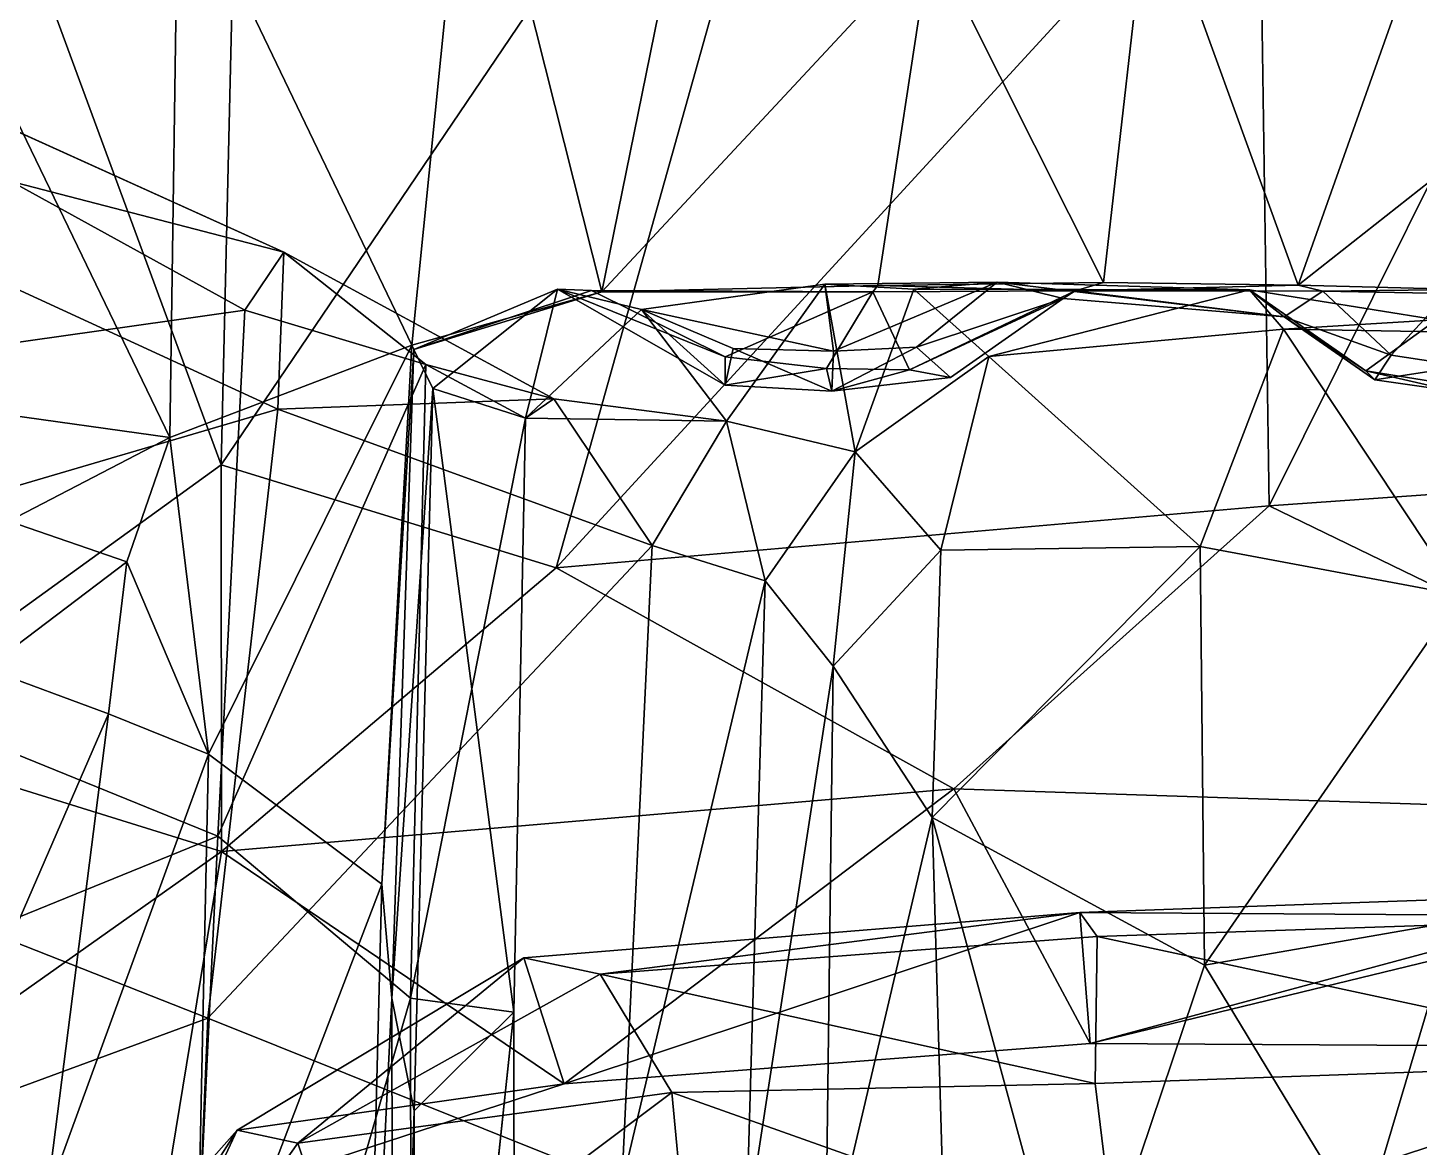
# Model space of a CAD drawing. Extents: x -4.77 to 4.77, y -2.48 to 3.3.
# Drawn here: x -0.7776 to -0.4629, y 1.8706 to 2.1239 of the extents above; entities that cross this region are included whole.
import ezdxf

# ---------------------------------------------------------------- set-up
doc = ezdxf.new("R2010")
doc.units = 0

msp = doc.modelspace()

# ---------------------------------------------------------------- linework, layer by layer
for points in [[(-0.82489, 2.27183, -0.41273), (-0.72692, 2.32364, -0.31408), (-0.7339, 2.02502, -0.32559)], [(-0.82489, 2.27183, 0.41273), (-0.7339, 2.02502, 0.32559), (-0.72692, 2.32364, 0.31408)], [(-0.59332, 2.23267, -0.18068), (-0.7339, 2.02502, -0.32559), (-0.72692, 2.32364, -0.31408)], [(-0.59332, 2.23267, 0.18068), (-0.72692, 2.32364, 0.31408), (-0.7339, 2.02502, 0.32559)], [(-0.82489, 2.27183, -0.41273), (-0.7339, 2.02502, -0.32559), (-0.81849, 1.96385, -0.40764)], [(-0.82489, 2.27183, 0.41273), (-0.81849, 1.96385, 0.40764), (-0.7339, 2.02502, 0.32559)], [(-0.65813, 2.00167, -0.34008), (-0.7339, 2.02502, -0.32559), (-0.59332, 2.23267, -0.18068)], [(-0.65813, 2.00167, 0.34008), (-0.59332, 2.23267, 0.18068), (-0.7339, 2.02502, 0.32559)], [(-0.65813, 2.00167, -0.34008), (-0.59332, 2.23267, -0.18068), (-0.49915, 2.17476, -0.21238)], [(-0.65813, 2.00167, 0.34008), (-0.49915, 2.17476, 0.21238), (-0.59332, 2.23267, 0.18068)], [(-0.64777, 2.06412, 0.80965), (-0.61759, 2.21254, 0.7393), (-0.67766, 2.18259, 0.74225)], [(-0.64777, 2.06412, -0.80965), (-0.67766, 2.18259, -0.74225), (-0.61759, 2.21254, -0.7393)], [(-0.57335, 2.1441, 0.76657), (-0.61759, 2.21254, 0.7393), (-0.64777, 2.06412, 0.80965)], [(-0.57335, 2.1441, -0.76657), (-0.64777, 2.06412, -0.80965), (-0.61759, 2.21254, -0.7393)], [(-0.69077, 2.05203, 0.80404), (-0.67766, 2.18259, 0.74225), (-0.74361, 2.16214, 0.73734)], [(-0.69077, 2.05203, -0.80404), (-0.74361, 2.16214, -0.73734), (-0.67766, 2.18259, -0.74225)], [(-0.64777, 2.06412, 0.80965), (-0.67766, 2.18259, 0.74225), (-0.69077, 2.05203, 0.80404)], [(-0.64777, 2.06412, -0.80965), (-0.69077, 2.05203, -0.80404), (-0.67766, 2.18259, -0.74225)], [(-0.49023, 2.06565, 0.81018), (-0.45116, 2.17584, 0.76727), (-0.52384, 2.15817, 0.7669)], [(-0.49023, 2.06565, -0.81018), (-0.52384, 2.15817, -0.7669), (-0.45116, 2.17584, -0.76727)], [(-0.49023, 2.06565, 0.81018), (-0.42309, 2.11859, 0.77744), (-0.45116, 2.17584, 0.76727)], [(-0.49023, 2.06565, -0.81018), (-0.45116, 2.17584, -0.76727), (-0.42309, 2.11859, -0.77744)], [(-0.49684, 2.01571, -0.32464), (-0.65813, 2.00167, -0.34008), (-0.49915, 2.17476, -0.21238)], [(-0.49684, 2.01571, 0.32464), (-0.49915, 2.17476, 0.21238), (-0.65813, 2.00167, 0.34008)], [(-0.49684, 2.01571, -0.32464), (-0.49915, 2.17476, -0.21238), (-0.43426, 2.14143, -0.23262)], [(-0.49684, 2.01571, 0.32464), (-0.43426, 2.14143, 0.23262), (-0.49915, 2.17476, 0.21238)], [(-0.79891, 2.14171, 0.75713), (-0.74555, 2.03115, 0.77457), (-0.74361, 2.16214, 0.73734)], [(-0.79891, 2.14171, -0.75713), (-0.74361, 2.16214, -0.73734), (-0.74555, 2.03115, -0.77457)], [(-0.69077, 2.05203, 0.80404), (-0.74361, 2.16214, 0.73734), (-0.74555, 2.03115, 0.77457)], [(-0.69077, 2.05203, -0.80404), (-0.74555, 2.03115, -0.77457), (-0.74361, 2.16214, -0.73734)], [(-0.57335, 2.1441, 0.76657), (-0.53428, 2.0662, 0.80483), (-0.52384, 2.15817, 0.7669)], [(-0.57335, 2.1441, -0.76657), (-0.52384, 2.15817, -0.7669), (-0.53428, 2.0662, -0.80483)], [(-0.49023, 2.06565, 0.81018), (-0.52384, 2.15817, 0.7669), (-0.53428, 2.0662, 0.80483)], [(-0.49023, 2.06565, -0.81018), (-0.53428, 2.0662, -0.80483), (-0.52384, 2.15817, -0.7669)], [(-0.95027, 2.02858, 1.09838), (-0.90232, 2.15576, 1.0878), (-0.72853, 2.05995, 1.03758)], [(-0.95027, 2.02858, -1.09838), (-0.72853, 2.05995, -1.03758), (-0.90232, 2.15576, -1.0878)], [(-0.71973, 2.07312, 1.08153), (-0.90232, 2.15576, 1.0878), (-0.89709, 2.15347, 1.1333)], [(-0.71973, 2.07312, 1.08153), (-0.72853, 2.05995, 1.03758), (-0.90232, 2.15576, 1.0878)], [(-0.71973, 2.07312, -1.08153), (-0.89709, 2.15347, -1.1333), (-0.90232, 2.15576, -1.0878)], [(-0.71973, 2.07312, -1.08153), (-0.90232, 2.15576, -1.0878), (-0.72853, 2.05995, -1.03758)], [(-0.71973, 2.07312, 1.08153), (-0.89709, 2.15347, 1.1333), (-0.89951, 2.11974, 1.15051)], [(-0.71973, 2.07312, -1.08153), (-0.89951, 2.11974, -1.15051), (-0.89709, 2.15347, -1.1333)], [(-0.57335, 2.1441, 0.76657), (-0.64777, 2.06412, 0.80965), (-0.58538, 2.06557, 0.80443)], [(-0.57335, 2.1441, -0.76657), (-0.58538, 2.06557, -0.80443), (-0.64777, 2.06412, -0.80965)], [(-0.57335, 2.1441, 0.76657), (-0.58538, 2.06557, 0.80443), (-0.53428, 2.0662, 0.80483)], [(-0.57335, 2.1441, -0.76657), (-0.53428, 2.0662, -0.80483), (-0.58538, 2.06557, -0.80443)], [(-0.79891, 2.14171, 0.75713), (-0.7855, 2.03678, 0.77318), (-0.74555, 2.03115, 0.77457)], [(-0.79891, 2.14171, -0.75713), (-0.74555, 2.03115, -0.77457), (-0.7855, 2.03678, -0.77318)], [(-0.33384, 2.02718, -0.31312), (-0.49684, 2.01571, -0.32464), (-0.43426, 2.14143, -0.23262)], [(-0.33384, 2.02718, 0.31312), (-0.43426, 2.14143, 0.23262), (-0.49684, 2.01571, 0.32464)], [(-0.72106, 2.03757, 1.10002), (-0.89951, 2.11974, 1.15051), (-0.93041, 1.97604, 1.16105)], [(-0.72106, 2.03757, -1.10002), (-0.93041, 1.97604, -1.16105), (-0.89951, 2.11974, -1.15051)], [(-0.71973, 2.07312, 1.08153), (-0.89951, 2.11974, 1.15051), (-0.72106, 2.03757, 1.10002)], [(-0.71973, 2.07312, -1.08153), (-0.72106, 2.03757, -1.10002), (-0.89951, 2.11974, -1.15051)], [(-0.49023, 2.06565, 0.81018), (-0.45252, 2.06466, 0.81636), (-0.42309, 2.11859, 0.77744)], [(-0.49023, 2.06565, -0.81018), (-0.42309, 2.11859, -0.77744), (-0.45252, 2.06466, -0.81636)], [(-0.68758, 2.04765, 1.02902), (-0.72853, 2.05995, 1.03758), (-0.71973, 2.07312, 1.08153)], [(-0.68758, 2.04765, -1.02902), (-0.71973, 2.07312, -1.08153), (-0.72853, 2.05995, -1.03758)], [(-0.65863, 2.03993, 1.07225), (-0.71973, 2.07312, 1.08153), (-0.72106, 2.03757, 1.10002)], [(-0.65863, 2.03993, -1.07225), (-0.72106, 2.03757, -1.10002), (-0.71973, 2.07312, -1.08153)], [(-0.68758, 2.04765, 1.02902), (-0.71973, 2.07312, 1.08153), (-0.65863, 2.03993, 1.07225)], [(-0.68758, 2.04765, -1.02902), (-0.65863, 2.03993, -1.07225), (-0.71973, 2.07312, -1.08153)], [(-0.58651, 2.06411, 0.85955), (-0.58538, 2.06557, 0.80443), (-0.64777, 2.06412, 0.80965)], [(-0.58651, 2.06411, -0.85955), (-0.64777, 2.06412, -0.80965), (-0.58538, 2.06557, -0.80443)], [(-0.59535, 2.05073, 1.00784), (-0.63883, 2.06014, 1.01868), (-0.5973, 2.06584, 1.0561)], [(-0.63883, 2.06014, 1.01868), (-0.61955, 2.03489, 1.05969), (-0.5973, 2.06584, 1.0561)], [(-0.59535, 2.05073, -1.00784), (-0.5973, 2.06584, -1.0561), (-0.63883, 2.06014, -1.01868)], [(-0.63883, 2.06014, -1.01868), (-0.5973, 2.06584, -1.0561), (-0.61955, 2.03489, -1.05969)], [(-0.59044, 2.02796, 1.09143), (-0.5973, 2.06584, 1.0561), (-0.61955, 2.03489, 1.05969)], [(-0.59044, 2.02796, -1.09143), (-0.61955, 2.03489, -1.05969), (-0.5973, 2.06584, -1.0561)], [(-0.59535, 2.05073, 1.00784), (-0.5973, 2.06584, 1.0561), (-0.55834, 2.0663, 1.03843)], [(-0.55834, 2.0663, 1.03843), (-0.5973, 2.06584, 1.0561), (-0.57722, 2.0647, 1.08832)], [(-0.59535, 2.05073, -1.00784), (-0.55834, 2.0663, -1.03843), (-0.5973, 2.06584, -1.0561)], [(-0.55834, 2.0663, -1.03843), (-0.57722, 2.0647, -1.08832), (-0.5973, 2.06584, -1.0561)], [(-0.59044, 2.02796, 1.09143), (-0.57722, 2.0647, 1.08832), (-0.5973, 2.06584, 1.0561)], [(-0.59044, 2.02796, -1.09143), (-0.5973, 2.06584, -1.0561), (-0.57722, 2.0647, -1.08832)], [(-0.59535, 2.05073, 1.00784), (-0.55834, 2.0663, 1.03843), (-0.57663, 2.05157, 1.00779)], [(-0.59535, 2.05073, -1.00784), (-0.57663, 2.05157, -1.00779), (-0.55834, 2.0663, -1.03843)], [(-0.58538, 2.06557, 0.80443), (-0.58651, 2.06411, 0.85955), (-0.54073, 2.06434, 0.8624)], [(-0.58538, 2.06557, -0.80443), (-0.54073, 2.06434, -0.8624), (-0.58651, 2.06411, -0.85955)], [(-0.58538, 2.06557, 0.80443), (-0.54073, 2.06434, 0.8624), (-0.53428, 2.0662, 0.80483)], [(-0.58538, 2.06557, -0.80443), (-0.53428, 2.0662, -0.80483), (-0.54073, 2.06434, -0.8624)], [(-0.55834, 2.0663, 1.03843), (-0.57722, 2.0647, 1.08832), (-0.50128, 2.0646, 1.09513)], [(-0.55834, 2.0663, -1.03843), (-0.50128, 2.0646, -1.09513), (-0.57722, 2.0647, -1.08832)], [(-0.54338, 2.06259, 0.97608), (-0.57663, 2.05157, 1.00779), (-0.55834, 2.0663, 1.03843)], [(-0.54338, 2.06259, -0.97608), (-0.55834, 2.0663, -1.03843), (-0.57663, 2.05157, -1.00779)], [(-0.55834, 2.0663, 1.03843), (-0.49344, 2.05849, 0.97217), (-0.54338, 2.06259, 0.97608)], [(-0.55834, 2.0663, 1.03843), (-0.50128, 2.0646, 1.09513), (-0.49344, 2.05849, 0.97217)], [(-0.55834, 2.0663, -1.03843), (-0.54338, 2.06259, -0.97608), (-0.49344, 2.05849, -0.97217)], [(-0.55834, 2.0663, -1.03843), (-0.49344, 2.05849, -0.97217), (-0.50128, 2.0646, -1.09513)], [(-0.54073, 2.06434, 0.8624), (-0.49023, 2.06565, 0.81018), (-0.53428, 2.0662, 0.80483)], [(-0.54073, 2.06434, -0.8624), (-0.53428, 2.0662, -0.80483), (-0.49023, 2.06565, -0.81018)], [(-0.54073, 2.06434, 0.8624), (-0.4847, 2.06429, 0.86714), (-0.49023, 2.06565, 0.81018)], [(-0.54073, 2.06434, -0.8624), (-0.49023, 2.06565, -0.81018), (-0.4847, 2.06429, -0.86714)], [(-0.45252, 2.06466, 0.81636), (-0.49023, 2.06565, 0.81018), (-0.4847, 2.06429, 0.86714)], [(-0.45252, 2.06466, -0.81636), (-0.4847, 2.06429, -0.86714), (-0.49023, 2.06565, -0.81018)], [(-0.69033, 2.05109, 0.86028), (-0.64777, 2.06412, 0.80965), (-0.69077, 2.05203, 0.80404)], [(-0.69033, 2.05109, -0.86028), (-0.69077, 2.05203, -0.80404), (-0.64777, 2.06412, -0.80965)], [(-0.65785, 2.06472, 0.9544), (-0.69033, 2.05109, 0.86028), (-0.68601, 2.04228, 0.9684)], [(-0.65785, 2.06472, 0.9544), (-0.65014, 2.06443, 0.8584), (-0.69033, 2.05109, 0.86028)], [(-0.65785, 2.06472, -0.9544), (-0.68601, 2.04228, -0.9684), (-0.69033, 2.05109, -0.86028)], [(-0.65785, 2.06472, -0.9544), (-0.69033, 2.05109, -0.86028), (-0.65014, 2.06443, -0.8584)], [(-0.69033, 2.05109, 0.86028), (-0.65014, 2.06443, 0.8584), (-0.64777, 2.06412, 0.80965)], [(-0.69033, 2.05109, -0.86028), (-0.64777, 2.06412, -0.80965), (-0.65014, 2.06443, -0.8584)], [(-0.66505, 2.03552, 1.01064), (-0.65785, 2.06472, 0.9544), (-0.68601, 2.04228, 0.9684)], [(-0.66505, 2.03552, -1.01064), (-0.68601, 2.04228, -0.9684), (-0.65785, 2.06472, -0.9544)], [(-0.66505, 2.03552, 1.01064), (-0.63883, 2.06014, 1.01868), (-0.65785, 2.06472, 0.9544)], [(-0.66505, 2.03552, -1.01064), (-0.65785, 2.06472, -0.9544), (-0.63883, 2.06014, -1.01868)], [(-0.65785, 2.06472, 0.9544), (-0.61987, 2.04939, 0.90731), (-0.65014, 2.06443, 0.8584)], [(-0.6199, 2.04298, 0.96163), (-0.65785, 2.06472, 0.9544), (-0.63883, 2.06014, 1.01868)], [(-0.65785, 2.06472, 0.9544), (-0.6199, 2.04298, 0.96163), (-0.61987, 2.04939, 0.90731)], [(-0.65785, 2.06472, -0.9544), (-0.65014, 2.06443, -0.8584), (-0.61987, 2.04939, -0.90731)], [(-0.6199, 2.04298, -0.96163), (-0.63883, 2.06014, -1.01868), (-0.65785, 2.06472, -0.9544)], [(-0.65785, 2.06472, -0.9544), (-0.61987, 2.04939, -0.90731), (-0.6199, 2.04298, -0.96163)], [(-0.58651, 2.06411, 0.85955), (-0.64777, 2.06412, 0.80965), (-0.65014, 2.06443, 0.8584)], [(-0.58651, 2.06411, 0.85955), (-0.65014, 2.06443, 0.8584), (-0.61987, 2.04939, 0.90731)], [(-0.58651, 2.06411, -0.85955), (-0.65014, 2.06443, -0.8584), (-0.64777, 2.06412, -0.80965)], [(-0.58651, 2.06411, -0.85955), (-0.61987, 2.04939, -0.90731), (-0.65014, 2.06443, -0.8584)], [(-0.58651, 2.06411, 0.85955), (-0.61987, 2.04939, 0.90731), (-0.59694, 2.0468, 0.91012)], [(-0.58651, 2.06411, -0.85955), (-0.59694, 2.0468, -0.91012), (-0.61987, 2.04939, -0.90731)], [(-0.58651, 2.06411, 0.85955), (-0.59694, 2.0468, 0.91012), (-0.5782, 2.0465, 0.91268)], [(-0.58651, 2.06411, -0.85955), (-0.5782, 2.0465, -0.91268), (-0.59694, 2.0468, -0.91012)], [(-0.59044, 2.02796, 1.09143), (-0.56024, 2.0495, 1.11705), (-0.57722, 2.0647, 1.08832)], [(-0.59044, 2.02796, -1.09143), (-0.57722, 2.0647, -1.08832), (-0.56024, 2.0495, -1.11705)], [(-0.58651, 2.06411, 0.85955), (-0.5782, 2.0465, 0.91268), (-0.54073, 2.06434, 0.8624)], [(-0.58651, 2.06411, -0.85955), (-0.54073, 2.06434, -0.8624), (-0.5782, 2.0465, -0.91268)], [(-0.54338, 2.06259, 0.97608), (-0.54073, 2.06434, 0.8624), (-0.5782, 2.0465, 0.91268)], [(-0.54338, 2.06259, -0.97608), (-0.5782, 2.0465, -0.91268), (-0.54073, 2.06434, -0.8624)], [(-0.54338, 2.06259, 0.97608), (-0.5782, 2.0465, 0.91268), (-0.56893, 2.04471, 0.96624)], [(-0.54338, 2.06259, -0.97608), (-0.56893, 2.04471, -0.96624), (-0.5782, 2.0465, -0.91268)], [(-0.56024, 2.0495, 1.11705), (-0.50128, 2.0646, 1.09513), (-0.57722, 2.0647, 1.08832)], [(-0.56024, 2.0495, -1.11705), (-0.57722, 2.0647, -1.08832), (-0.50128, 2.0646, -1.09513)], [(-0.54338, 2.06259, 0.97608), (-0.56893, 2.04471, 0.96624), (-0.57663, 2.05157, 1.00779)], [(-0.54338, 2.06259, -0.97608), (-0.57663, 2.05157, -1.00779), (-0.56893, 2.04471, -0.96624)], [(-0.56024, 2.0495, 1.11705), (-0.49355, 2.0557, 1.11705), (-0.50128, 2.0646, 1.09513)], [(-0.56024, 2.0495, -1.11705), (-0.50128, 2.0646, -1.09513), (-0.49355, 2.0557, -1.11705)], [(-0.54073, 2.06434, 0.8624), (-0.54338, 2.06259, 0.97608), (-0.49344, 2.05849, 0.97217)], [(-0.54073, 2.06434, -0.8624), (-0.49344, 2.05849, -0.97217), (-0.54338, 2.06259, -0.97608)], [(-0.54073, 2.06434, 0.8624), (-0.49344, 2.05849, 0.97217), (-0.4847, 2.06429, 0.86714)], [(-0.54073, 2.06434, -0.8624), (-0.4847, 2.06429, -0.86714), (-0.49344, 2.05849, -0.97217)], [(-0.45897, 2.05778, 1.09499), (-0.47498, 2.04622, 1.05955), (-0.50128, 2.0646, 1.09513)], [(-0.49344, 2.05849, 0.97217), (-0.50128, 2.0646, 1.09513), (-0.47498, 2.04622, 1.05955)], [(-0.45897, 2.05778, 1.09499), (-0.50128, 2.0646, 1.09513), (-0.49355, 2.0557, 1.11705)], [(-0.45897, 2.05778, -1.09499), (-0.50128, 2.0646, -1.09513), (-0.47498, 2.04622, -1.05955)], [(-0.49344, 2.05849, -0.97217), (-0.47498, 2.04622, -1.05955), (-0.50128, 2.0646, -1.09513)], [(-0.45897, 2.05778, -1.09499), (-0.49355, 2.0557, -1.11705), (-0.50128, 2.0646, -1.09513)], [(-0.49344, 2.05849, 0.97217), (-0.46924, 2.04981, 0.90861), (-0.4847, 2.06429, 0.86714)], [(-0.49344, 2.05849, -0.97217), (-0.4847, 2.06429, -0.86714), (-0.46924, 2.04981, -0.90861)], [(-0.45252, 2.06466, 0.81636), (-0.4847, 2.06429, 0.86714), (-0.45631, 2.06374, 0.86925)], [(-0.45252, 2.06466, -0.81636), (-0.45631, 2.06374, -0.86925), (-0.4847, 2.06429, -0.86714)], [(-0.45631, 2.06374, 0.86925), (-0.4847, 2.06429, 0.86714), (-0.46924, 2.04981, 0.90861)], [(-0.45631, 2.06374, -0.86925), (-0.46924, 2.04981, -0.90861), (-0.4847, 2.06429, -0.86714)], [(-0.45631, 2.06374, 0.86925), (-0.46924, 2.04981, 0.90861), (-0.45286, 2.04728, 0.91069)], [(-0.45631, 2.06374, -0.86925), (-0.45286, 2.04728, -0.91069), (-0.46924, 2.04981, -0.90861)], [(-0.95027, 2.02858, 1.09838), (-0.72853, 2.05995, 1.03758), (-0.73465, 1.94098, 1.03643)], [(-0.95027, 2.02858, -1.09838), (-0.73465, 1.94098, -1.03643), (-0.72853, 2.05995, -1.03758)], [(-0.68758, 2.04765, 1.02902), (-0.73465, 1.94098, 1.03643), (-0.72853, 2.05995, 1.03758)], [(-0.68758, 2.04765, -1.02902), (-0.72853, 2.05995, -1.03758), (-0.73465, 1.94098, -1.03643)], [(-0.63883, 2.06014, 1.01868), (-0.66505, 2.03552, 1.01064), (-0.61955, 2.03489, 1.05969)], [(-0.63883, 2.06014, -1.01868), (-0.61955, 2.03489, -1.05969), (-0.66505, 2.03552, -1.01064)], [(-0.6199, 2.04298, 0.96163), (-0.63883, 2.06014, 1.01868), (-0.61805, 2.05131, 1.00719)], [(-0.59535, 2.05073, 1.00784), (-0.61805, 2.05131, 1.00719), (-0.63883, 2.06014, 1.01868)], [(-0.6199, 2.04298, -0.96163), (-0.61805, 2.05131, -1.00719), (-0.63883, 2.06014, -1.01868)], [(-0.59535, 2.05073, -1.00784), (-0.63883, 2.06014, -1.01868), (-0.61805, 2.05131, -1.00719)], [(-0.56024, 2.0495, 1.11705), (-0.51245, 2.00654, 1.11705), (-0.49355, 2.0557, 1.11705)], [(-0.56024, 2.0495, -1.11705), (-0.49355, 2.0557, -1.11705), (-0.51245, 2.00654, -1.11705)], [(-0.45357, 1.99549, 1.11705), (-0.49355, 2.0557, 1.11705), (-0.51245, 2.00654, 1.11705)], [(-0.45357, 1.99549, -1.11705), (-0.51245, 2.00654, -1.11705), (-0.49355, 2.0557, -1.11705)], [(-0.45897, 2.05778, 1.09499), (-0.49355, 2.0557, 1.11705), (-0.45384, 2.05499, 1.11705)], [(-0.45897, 2.05778, -1.09499), (-0.45384, 2.05499, -1.11705), (-0.49355, 2.0557, -1.11705)], [(-0.45357, 1.99549, 1.11705), (-0.45384, 2.05499, 1.11705), (-0.49355, 2.0557, 1.11705)], [(-0.45357, 1.99549, -1.11705), (-0.49355, 2.0557, -1.11705), (-0.45384, 2.05499, -1.11705)], [(-0.49344, 2.05849, 0.97217), (-0.47498, 2.04622, 1.05955), (-0.47287, 2.04424, 0.9786)], [(-0.49344, 2.05849, 0.97217), (-0.47287, 2.04424, 0.9786), (-0.46924, 2.04981, 0.90861)], [(-0.49344, 2.05849, -0.97217), (-0.47287, 2.04424, -0.9786), (-0.47498, 2.04622, -1.05955)], [(-0.49344, 2.05849, -0.97217), (-0.46924, 2.04981, -0.90861), (-0.47287, 2.04424, -0.9786)], [(-0.45897, 2.05778, 1.09499), (-0.45657, 2.04331, 1.06109), (-0.47498, 2.04622, 1.05955)], [(-0.45897, 2.05778, -1.09499), (-0.47498, 2.04622, -1.05955), (-0.45657, 2.04331, -1.06109)], [(-0.69077, 2.05203, 0.80404), (-0.74555, 2.03115, 0.77457), (-0.73676, 1.95949, 0.79234)], [(-0.69077, 2.05203, -0.80404), (-0.73676, 1.95949, -0.79234), (-0.74555, 2.03115, -0.77457)], [(-0.69077, 2.05203, 0.80404), (-0.73676, 1.95949, 0.79234), (-0.69757, 1.93012, 0.8155)], [(-0.69077, 2.05203, -0.80404), (-0.69757, 1.93012, -0.8155), (-0.73676, 1.95949, -0.79234)], [(-0.69757, 1.93012, 0.8155), (-0.69033, 2.05109, 0.86028), (-0.69077, 2.05203, 0.80404)], [(-0.69757, 1.93012, -0.8155), (-0.69077, 2.05203, -0.80404), (-0.69033, 2.05109, -0.86028)], [(-0.69757, 1.93012, 0.8155), (-0.69532, 1.9043, 0.88782), (-0.69033, 2.05109, 0.86028)], [(-0.69757, 1.93012, -0.8155), (-0.69033, 2.05109, -0.86028), (-0.69532, 1.9043, -0.88782)], [(-0.68601, 2.04228, 0.9684), (-0.69033, 2.05109, 0.86028), (-0.69532, 1.9043, 0.88782)], [(-0.68601, 2.04228, -0.9684), (-0.69532, 1.9043, -0.88782), (-0.69033, 2.05109, -0.86028)], [(-0.59575, 2.04165, 0.96321), (-0.6199, 2.04298, 0.96163), (-0.61805, 2.05131, 1.00719)], [(-0.59575, 2.04165, -0.96321), (-0.61805, 2.05131, -1.00719), (-0.6199, 2.04298, -0.96163)], [(-0.59694, 2.0468, 0.91012), (-0.61987, 2.04939, 0.90731), (-0.6199, 2.04298, 0.96163)], [(-0.59694, 2.0468, -0.91012), (-0.6199, 2.04298, -0.96163), (-0.61987, 2.04939, -0.90731)], [(-0.59575, 2.04165, 0.96321), (-0.61805, 2.05131, 1.00719), (-0.59535, 2.05073, 1.00784)], [(-0.59575, 2.04165, -0.96321), (-0.59535, 2.05073, -1.00784), (-0.61805, 2.05131, -1.00719)], [(-0.59575, 2.04165, 0.96321), (-0.57663, 2.05157, 1.00779), (-0.56893, 2.04471, 0.96624)], [(-0.59575, 2.04165, 0.96321), (-0.59535, 2.05073, 1.00784), (-0.57663, 2.05157, 1.00779)], [(-0.59575, 2.04165, -0.96321), (-0.56893, 2.04471, -0.96624), (-0.57663, 2.05157, -1.00779)], [(-0.59575, 2.04165, -0.96321), (-0.57663, 2.05157, -1.00779), (-0.59535, 2.05073, -1.00784)], [(-0.59044, 2.02796, 1.09143), (-0.57109, 2.00565, 1.11705), (-0.56024, 2.0495, 1.11705)], [(-0.59044, 2.02796, -1.09143), (-0.56024, 2.0495, -1.11705), (-0.57109, 2.00565, -1.11705)], [(-0.56024, 2.0495, 1.11705), (-0.57109, 2.00565, 1.11705), (-0.51245, 2.00654, 1.11705)], [(-0.56024, 2.0495, -1.11705), (-0.51245, 2.00654, -1.11705), (-0.57109, 2.00565, -1.11705)], [(-0.45286, 2.04728, 0.91069), (-0.46924, 2.04981, 0.90861), (-0.47287, 2.04424, 0.9786)], [(-0.45286, 2.04728, -0.91069), (-0.47287, 2.04424, -0.9786), (-0.46924, 2.04981, -0.90861)], [(-0.68758, 2.04765, 1.02902), (-0.69107, 1.90433, 1.02399), (-0.73465, 1.94098, 1.03643)], [(-0.68758, 2.04765, -1.02902), (-0.73465, 1.94098, -1.03643), (-0.69107, 1.90433, -1.02399)], [(-0.66505, 2.03552, 1.01064), (-0.69107, 1.90433, 1.02399), (-0.68758, 2.04765, 1.02902)], [(-0.66505, 2.03552, -1.01064), (-0.68758, 2.04765, -1.02902), (-0.69107, 1.90433, -1.02399)], [(-0.66505, 2.03552, 1.01064), (-0.68758, 2.04765, 1.02902), (-0.65863, 2.03993, 1.07225)], [(-0.66505, 2.03552, -1.01064), (-0.65863, 2.03993, -1.07225), (-0.68758, 2.04765, -1.02902)], [(-0.59694, 2.0468, 0.91012), (-0.6199, 2.04298, 0.96163), (-0.59575, 2.04165, 0.96321)], [(-0.59694, 2.0468, -0.91012), (-0.59575, 2.04165, -0.96321), (-0.6199, 2.04298, -0.96163)], [(-0.59575, 2.04165, 0.96321), (-0.5782, 2.0465, 0.91268), (-0.59694, 2.0468, 0.91012)], [(-0.59575, 2.04165, -0.96321), (-0.59694, 2.0468, -0.91012), (-0.5782, 2.0465, -0.91268)], [(-0.59575, 2.04165, 0.96321), (-0.56893, 2.04471, 0.96624), (-0.5782, 2.0465, 0.91268)], [(-0.59575, 2.04165, -0.96321), (-0.5782, 2.0465, -0.91268), (-0.56893, 2.04471, -0.96624)], [(-0.45498, 2.04166, 0.9803), (-0.47498, 2.04622, 1.05955), (-0.45657, 2.04331, 1.06109)], [(-0.45498, 2.04166, 0.9803), (-0.47287, 2.04424, 0.9786), (-0.47498, 2.04622, 1.05955)], [(-0.45498, 2.04166, -0.9803), (-0.45657, 2.04331, -1.06109), (-0.47498, 2.04622, -1.05955)], [(-0.45498, 2.04166, -0.9803), (-0.47498, 2.04622, -1.05955), (-0.47287, 2.04424, -0.9786)], [(-0.45286, 2.04728, 0.91069), (-0.47287, 2.04424, 0.9786), (-0.45498, 2.04166, 0.9803)], [(-0.45286, 2.04728, -0.91069), (-0.45498, 2.04166, -0.9803), (-0.47287, 2.04424, -0.9786)], [(-0.65863, 2.03993, 1.07225), (-0.72106, 2.03757, 1.10002), (-0.63639, 2.00675, 1.07567)], [(-0.65863, 2.03993, -1.07225), (-0.63639, 2.00675, -1.07567), (-0.72106, 2.03757, -1.10002)], [(-0.68601, 2.04228, 0.9684), (-0.69532, 1.9043, 0.88782), (-0.69025, 1.8788, 0.95552)], [(-0.68601, 2.04228, -0.9684), (-0.69025, 1.8788, -0.95552), (-0.69532, 1.9043, -0.88782)], [(-0.66773, 1.90116, 1.00233), (-0.68601, 2.04228, 0.9684), (-0.69025, 1.8788, 0.95552)], [(-0.66773, 1.90116, -1.00233), (-0.69025, 1.8788, -0.95552), (-0.68601, 2.04228, -0.9684)], [(-0.66773, 1.90116, 1.00233), (-0.66505, 2.03552, 1.01064), (-0.68601, 2.04228, 0.9684)], [(-0.66773, 1.90116, -1.00233), (-0.68601, 2.04228, -0.9684), (-0.66505, 2.03552, -1.01064)], [(-0.66505, 2.03552, 1.01064), (-0.65863, 2.03993, 1.07225), (-0.61955, 2.03489, 1.05969)], [(-0.66505, 2.03552, -1.01064), (-0.61955, 2.03489, -1.05969), (-0.65863, 2.03993, -1.07225)], [(-0.61955, 2.03489, 1.05969), (-0.65863, 2.03993, 1.07225), (-0.63639, 2.00675, 1.07567)], [(-0.61955, 2.03489, -1.05969), (-0.63639, 2.00675, -1.07567), (-0.65863, 2.03993, -1.07225)], [(-0.72106, 2.03757, 1.10002), (-0.93041, 1.97604, 1.16105), (-0.7369, 1.89976, 1.10475)], [(-0.72106, 2.03757, -1.10002), (-0.7369, 1.89976, -1.10475), (-0.93041, 1.97604, -1.16105)], [(-0.74555, 2.03115, 0.77457), (-0.7855, 2.03678, 0.77318), (-0.78194, 2.01222, 0.79941)], [(-0.74555, 2.03115, -0.77457), (-0.78194, 2.01222, -0.79941), (-0.7855, 2.03678, -0.77318)], [(-0.63639, 2.00675, 1.07567), (-0.72106, 2.03757, 1.10002), (-0.7369, 1.89976, 1.10475)], [(-0.63639, 2.00675, -1.07567), (-0.7369, 1.89976, -1.10475), (-0.72106, 2.03757, -1.10002)], [(-0.66505, 2.03552, 1.01064), (-0.66773, 1.90116, 1.00233), (-0.69107, 1.90433, 1.02399)], [(-0.66505, 2.03552, -1.01064), (-0.69107, 1.90433, -1.02399), (-0.66773, 1.90116, -1.00233)], [(-0.61955, 2.03489, 1.05969), (-0.63639, 2.00675, 1.07567), (-0.61086, 1.99871, 1.07318)], [(-0.61955, 2.03489, -1.05969), (-0.61086, 1.99871, -1.07318), (-0.63639, 2.00675, -1.07567)], [(-0.61086, 1.99871, 1.07318), (-0.59044, 2.02796, 1.09143), (-0.61955, 2.03489, 1.05969)], [(-0.61086, 1.99871, -1.07318), (-0.61955, 2.03489, -1.05969), (-0.59044, 2.02796, -1.09143)], [(-0.74555, 2.03115, 0.77457), (-0.78194, 2.01222, 0.79941), (-0.75524, 2.00305, 0.80054)], [(-0.74555, 2.03115, -0.77457), (-0.75524, 2.00305, -0.80054), (-0.78194, 2.01222, -0.79941)], [(-0.75524, 2.00305, 0.80054), (-0.73676, 1.95949, 0.79234), (-0.74555, 2.03115, 0.77457)], [(-0.75524, 2.00305, -0.80054), (-0.74555, 2.03115, -0.77457), (-0.73676, 1.95949, -0.79234)], [(-0.9728, 1.84405, 1.10516), (-0.95027, 2.02858, 1.09838), (-0.73465, 1.94098, 1.03643)], [(-0.9728, 1.84405, -1.10516), (-0.73465, 1.94098, -1.03643), (-0.95027, 2.02858, -1.09838)], [(-0.61086, 1.99871, 1.07318), (-0.59546, 1.97942, 1.0857), (-0.59044, 2.02796, 1.09143)], [(-0.61086, 1.99871, -1.07318), (-0.59044, 2.02796, -1.09143), (-0.59546, 1.97942, -1.0857)], [(-0.57109, 2.00565, 1.11705), (-0.59044, 2.02796, 1.09143), (-0.59546, 1.97942, 1.0857)], [(-0.57109, 2.00565, -1.11705), (-0.59546, 1.97942, -1.0857), (-0.59044, 2.02796, -1.09143)], [(-0.49684, 2.01571, -0.32464), (-0.33384, 2.02718, -0.31312), (-0.35003, 1.94451, -0.40783)], [(-0.49684, 2.01571, 0.32464), (-0.35003, 1.94451, 0.40783), (-0.33384, 2.02718, 0.31312)], [(-0.7339, 2.02502, -0.32559), (-0.73382, 1.93746, -0.42561), (-0.81849, 1.96385, -0.40764)], [(-0.7339, 2.02502, 0.32559), (-0.81849, 1.96385, 0.40764), (-0.73382, 1.93746, 0.42561)], [(-0.7339, 2.02502, -0.32559), (-0.65813, 2.00167, -0.34008), (-0.73382, 1.93746, -0.42561)], [(-0.7339, 2.02502, 0.32559), (-0.73382, 1.93746, 0.42561), (-0.65813, 2.00167, 0.34008)], [(-0.65813, 2.00167, -0.34008), (-0.49684, 2.01571, -0.32464), (-0.56813, 1.95169, -0.40087)], [(-0.65813, 2.00167, 0.34008), (-0.56813, 1.95169, 0.40087), (-0.49684, 2.01571, 0.32464)], [(-0.49684, 2.01571, -0.32464), (-0.35003, 1.94451, -0.40783), (-0.56813, 1.95169, -0.40087)], [(-0.49684, 2.01571, 0.32464), (-0.56813, 1.95169, 0.40087), (-0.35003, 1.94451, 0.40783)], [(-0.75524, 2.00305, 0.80054), (-0.78194, 2.01222, 0.79941), (-0.78718, 1.97892, 0.83436)], [(-0.75524, 2.00305, -0.80054), (-0.78718, 1.97892, -0.83436), (-0.78194, 2.01222, -0.79941)], [(-0.63639, 2.00675, 1.07567), (-0.7369, 1.89976, 1.10475), (-0.64327, 1.86219, 1.07773)], [(-0.63639, 2.00675, -1.07567), (-0.64327, 1.86219, -1.07773), (-0.7369, 1.89976, -1.10475)], [(-0.61086, 1.99871, 1.07318), (-0.63639, 2.00675, 1.07567), (-0.64327, 1.86219, 1.07773)], [(-0.61086, 1.99871, -1.07318), (-0.64327, 1.86219, -1.07773), (-0.63639, 2.00675, -1.07567)], [(-0.57109, 2.00565, 1.11705), (-0.59546, 1.97942, 1.0857), (-0.57304, 1.9452, 1.11705)], [(-0.57109, 2.00565, -1.11705), (-0.57304, 1.9452, -1.11705), (-0.59546, 1.97942, -1.0857)], [(-0.57304, 1.9452, 1.11705), (-0.51245, 2.00654, 1.11705), (-0.57109, 2.00565, 1.11705)], [(-0.57304, 1.9452, 1.11705), (-0.51144, 1.9118, 1.11705), (-0.51245, 2.00654, 1.11705)], [(-0.57304, 1.9452, -1.11705), (-0.57109, 2.00565, -1.11705), (-0.51245, 2.00654, -1.11705)], [(-0.57304, 1.9452, -1.11705), (-0.51245, 2.00654, -1.11705), (-0.51144, 1.9118, -1.11705)], [(-0.45357, 1.99549, 1.11705), (-0.51245, 2.00654, 1.11705), (-0.51144, 1.9118, 1.11705)], [(-0.45357, 1.99549, -1.11705), (-0.51144, 1.9118, -1.11705), (-0.51245, 2.00654, -1.11705)], [(-0.75524, 2.00305, 0.80054), (-0.78718, 1.97892, 0.83436), (-0.75939, 1.96863, 0.83297)], [(-0.75524, 2.00305, -0.80054), (-0.75939, 1.96863, -0.83297), (-0.78718, 1.97892, -0.83436)], [(-0.75524, 2.00305, 0.80054), (-0.75939, 1.96863, 0.83297), (-0.73676, 1.95949, 0.79234)], [(-0.75524, 2.00305, -0.80054), (-0.73676, 1.95949, -0.79234), (-0.75939, 1.96863, -0.83297)], [(-0.65813, 2.00167, -0.34008), (-0.56813, 1.95169, -0.40087), (-0.73382, 1.93746, -0.42561)], [(-0.65813, 2.00167, 0.34008), (-0.73382, 1.93746, 0.42561), (-0.56813, 1.95169, 0.40087)], [(-0.61086, 1.99871, 1.07318), (-0.64327, 1.86219, 1.07773), (-0.61515, 1.85118, 1.07206)], [(-0.61086, 1.99871, -1.07318), (-0.61515, 1.85118, -1.07206), (-0.64327, 1.86219, -1.07773)], [(-0.61515, 1.85118, 1.07206), (-0.59546, 1.97942, 1.0857), (-0.61086, 1.99871, 1.07318)], [(-0.61515, 1.85118, -1.07206), (-0.61086, 1.99871, -1.07318), (-0.59546, 1.97942, -1.0857)], [(-0.45357, 1.99549, 1.11705), (-0.51144, 1.9118, 1.11705), (-0.45508, 1.92157, 1.11705)], [(-0.45357, 1.99549, -1.11705), (-0.45508, 1.92157, -1.11705), (-0.51144, 1.9118, -1.11705)], [(-0.75939, 1.96863, 0.83297), (-0.78718, 1.97892, 0.83436), (-0.80559, 1.86221, 0.89793)], [(-0.75939, 1.96863, -0.83297), (-0.80559, 1.86221, -0.89793), (-0.78718, 1.97892, -0.83436)], [(-0.61515, 1.85118, 1.07206), (-0.59721, 1.84255, 1.08378), (-0.59546, 1.97942, 1.0857)], [(-0.61515, 1.85118, -1.07206), (-0.59546, 1.97942, -1.0857), (-0.59721, 1.84255, -1.08378)], [(-0.59721, 1.84255, 1.08378), (-0.57304, 1.9452, 1.11705), (-0.59546, 1.97942, 1.0857)], [(-0.59721, 1.84255, -1.08378), (-0.59546, 1.97942, -1.0857), (-0.57304, 1.9452, -1.11705)], [(-0.7369, 1.89976, 1.10475), (-0.93041, 1.97604, 1.16105), (-0.96048, 1.81747, 1.16932)], [(-0.7369, 1.89976, -1.10475), (-0.96048, 1.81747, -1.16932), (-0.93041, 1.97604, -1.16105)], [(-0.75939, 1.96863, 0.83297), (-0.80559, 1.86221, 0.89793), (-0.77334, 1.85924, 0.89689)], [(-0.75939, 1.96863, -0.83297), (-0.77334, 1.85924, -0.89689), (-0.80559, 1.86221, -0.89793)], [(-0.73676, 1.95949, 0.79234), (-0.75939, 1.96863, 0.83297), (-0.77334, 1.85924, 0.89689)], [(-0.73676, 1.95949, -0.79234), (-0.77334, 1.85924, -0.89689), (-0.75939, 1.96863, -0.83297)], [(-0.81849, 1.96385, -0.40764), (-0.73382, 1.93746, -0.42561), (-0.81491, 1.8802, -0.51493)], [(-0.81849, 1.96385, 0.40764), (-0.81491, 1.8802, 0.51493), (-0.73382, 1.93746, 0.42561)], [(-0.73676, 1.95949, 0.79234), (-0.77334, 1.85924, 0.89689), (-0.73968, 1.8199, 0.80756)], [(-0.73676, 1.95949, -0.79234), (-0.73968, 1.8199, -0.80756), (-0.77334, 1.85924, -0.89689)], [(-0.73968, 1.8199, 0.80756), (-0.69757, 1.93012, 0.8155), (-0.73676, 1.95949, 0.79234)], [(-0.73968, 1.8199, -0.80756), (-0.73676, 1.95949, -0.79234), (-0.69757, 1.93012, -0.8155)], [(-0.56813, 1.95169, -0.40087), (-0.65632, 1.88496, -0.52524), (-0.73382, 1.93746, -0.42561)], [(-0.56813, 1.95169, 0.40087), (-0.73382, 1.93746, 0.42561), (-0.65632, 1.88496, 0.52524)], [(-0.56813, 1.95169, -0.40087), (-0.53731, 1.89404, -0.50515), (-0.65632, 1.88496, -0.52524)], [(-0.56813, 1.95169, 0.40087), (-0.65632, 1.88496, 0.52524), (-0.53731, 1.89404, 0.50515)], [(-0.35003, 1.94451, -0.40783), (-0.53731, 1.89404, -0.50515), (-0.56813, 1.95169, -0.40087)], [(-0.35003, 1.94451, 0.40783), (-0.56813, 1.95169, 0.40087), (-0.53731, 1.89404, 0.50515)], [(-0.59721, 1.84255, 1.08378), (-0.56892, 1.80182, 1.11705), (-0.57304, 1.9452, 1.11705)], [(-0.59721, 1.84255, -1.08378), (-0.57304, 1.9452, -1.11705), (-0.56892, 1.80182, -1.11705)], [(-0.54048, 1.82557, 1.11705), (-0.57304, 1.9452, 1.11705), (-0.56892, 1.80182, 1.11705)], [(-0.54048, 1.82557, 1.11705), (-0.51144, 1.9118, 1.11705), (-0.57304, 1.9452, 1.11705)], [(-0.54048, 1.82557, -1.11705), (-0.56892, 1.80182, -1.11705), (-0.57304, 1.9452, -1.11705)], [(-0.54048, 1.82557, -1.11705), (-0.57304, 1.9452, -1.11705), (-0.51144, 1.9118, -1.11705)], [(-0.35003, 1.94451, -0.40783), (-0.35581, 1.89301, -0.50006), (-0.53731, 1.89404, -0.50515)], [(-0.35003, 1.94451, 0.40783), (-0.53731, 1.89404, 0.50515), (-0.35581, 1.89301, 0.50006)], [(-0.9728, 1.84405, 1.10516), (-0.73465, 1.94098, 1.03643), (-0.74534, 1.71656, 1.03952)], [(-0.9728, 1.84405, -1.10516), (-0.74534, 1.71656, -1.03952), (-0.73465, 1.94098, -1.03643)], [(-0.74534, 1.71656, 1.03952), (-0.73465, 1.94098, 1.03643), (-0.69107, 1.90433, 1.02399)], [(-0.74534, 1.71656, -1.03952), (-0.69107, 1.90433, -1.02399), (-0.73465, 1.94098, -1.03643)], [(-0.73382, 1.93746, -0.42561), (-0.74732, 1.85524, -0.55972), (-0.81491, 1.8802, -0.51493)], [(-0.73382, 1.93746, 0.42561), (-0.81491, 1.8802, 0.51493), (-0.74732, 1.85524, 0.55972)], [(-0.73382, 1.93746, -0.42561), (-0.65632, 1.88496, -0.52524), (-0.74732, 1.85524, -0.55972)], [(-0.73382, 1.93746, 0.42561), (-0.74732, 1.85524, 0.55972), (-0.65632, 1.88496, 0.52524)], [(-0.73968, 1.8199, 0.80756), (-0.7013, 1.78255, 0.81918), (-0.69757, 1.93012, 0.8155)], [(-0.73968, 1.8199, -0.80756), (-0.69757, 1.93012, -0.8155), (-0.7013, 1.78255, -0.81918)], [(-0.69532, 1.9043, 0.88782), (-0.69757, 1.93012, 0.8155), (-0.7013, 1.78255, 0.81918)], [(-0.69532, 1.9043, -0.88782), (-0.7013, 1.78255, -0.81918), (-0.69757, 1.93012, -0.8155)], [(-0.40122, 1.92276, -0.59502), (-0.53963, 1.92366, -0.55988), (-0.39387, 1.9289, -0.56169)], [(-0.53731, 1.89404, -0.50515), (-0.39387, 1.9289, -0.56169), (-0.53963, 1.92366, -0.55988)], [(-0.40122, 1.92276, 0.59502), (-0.39387, 1.9289, 0.56169), (-0.53963, 1.92366, 0.55988)], [(-0.53731, 1.89404, 0.50515), (-0.53963, 1.92366, 0.55988), (-0.39387, 1.9289, 0.56169)], [(-0.53731, 1.89404, -0.50515), (-0.35581, 1.89301, -0.50006), (-0.39387, 1.9289, -0.56169)], [(-0.53731, 1.89404, 0.50515), (-0.39387, 1.9289, 0.56169), (-0.35581, 1.89301, 0.50006)], [(-0.53963, 1.92366, -0.55988), (-0.64818, 1.90974, -0.62807), (-0.66542, 1.91341, -0.5873)], [(-0.65632, 1.88496, -0.52524), (-0.53963, 1.92366, -0.55988), (-0.66542, 1.91341, -0.5873)], [(-0.53963, 1.92366, 0.55988), (-0.66542, 1.91341, 0.5873), (-0.64818, 1.90974, 0.62807)], [(-0.65632, 1.88496, 0.52524), (-0.66542, 1.91341, 0.5873), (-0.53963, 1.92366, 0.55988)], [(-0.65632, 1.88496, -0.52524), (-0.53731, 1.89404, -0.50515), (-0.53963, 1.92366, -0.55988)], [(-0.65632, 1.88496, 0.52524), (-0.53963, 1.92366, 0.55988), (-0.53731, 1.89404, 0.50515)], [(-0.53963, 1.92366, -0.55988), (-0.53571, 1.91827, -0.59319), (-0.64818, 1.90974, -0.62807)], [(-0.53963, 1.92366, 0.55988), (-0.64818, 1.90974, 0.62807), (-0.53571, 1.91827, 0.59319)], [(-0.40122, 1.92276, -0.59502), (-0.53571, 1.91827, -0.59319), (-0.53963, 1.92366, -0.55988)], [(-0.40122, 1.92276, 0.59502), (-0.53963, 1.92366, 0.55988), (-0.53571, 1.91827, 0.59319)], [(-0.40285, 1.88972, -0.62455), (-0.53571, 1.91827, -0.59319), (-0.40122, 1.92276, -0.59502)], [(-0.40285, 1.88972, 0.62455), (-0.40122, 1.92276, 0.59502), (-0.53571, 1.91827, 0.59319)], [(-0.45508, 1.92157, 1.11705), (-0.51144, 1.9118, 1.11705), (-0.47565, 1.85272, 1.11705)], [(-0.45508, 1.92157, -1.11705), (-0.47565, 1.85272, -1.11705), (-0.51144, 1.9118, -1.11705)], [(-0.45508, 1.92157, 1.11705), (-0.47565, 1.85272, 1.11705), (-0.44636, 1.86152, 1.11706)], [(-0.45508, 1.92157, -1.11705), (-0.44636, 1.86152, -1.11706), (-0.47565, 1.85272, -1.11705)], [(-0.53616, 1.88502, -0.62389), (-0.64818, 1.90974, -0.62807), (-0.53571, 1.91827, -0.59319)], [(-0.53616, 1.88502, 0.62389), (-0.53571, 1.91827, 0.59319), (-0.64818, 1.90974, 0.62807)], [(-0.40285, 1.88972, -0.62455), (-0.53616, 1.88502, -0.62389), (-0.53571, 1.91827, -0.59319)], [(-0.40285, 1.88972, 0.62455), (-0.53571, 1.91827, 0.59319), (-0.53616, 1.88502, 0.62389)], [(-0.73026, 1.87448, -0.5837), (-0.65632, 1.88496, -0.52524), (-0.66542, 1.91341, -0.5873)], [(-0.66542, 1.91341, -0.5873), (-0.71654, 1.87152, -0.64383), (-0.73026, 1.87448, -0.5837)], [(-0.73026, 1.87448, 0.5837), (-0.66542, 1.91341, 0.5873), (-0.65632, 1.88496, 0.52524)], [(-0.66542, 1.91341, 0.5873), (-0.73026, 1.87448, 0.5837), (-0.71654, 1.87152, 0.64383)], [(-0.66542, 1.91341, -0.5873), (-0.64818, 1.90974, -0.62807), (-0.71654, 1.87152, -0.64383)], [(-0.66542, 1.91341, 0.5873), (-0.71654, 1.87152, 0.64383), (-0.64818, 1.90974, 0.62807)], [(-0.47565, 1.85272, 1.11705), (-0.51144, 1.9118, 1.11705), (-0.54048, 1.82557, 1.11705)], [(-0.47565, 1.85272, -1.11705), (-0.54048, 1.82557, -1.11705), (-0.51144, 1.9118, -1.11705)], [(-0.71654, 1.87152, -0.64383), (-0.64818, 1.90974, -0.62807), (-0.63192, 1.88299, -0.65074)], [(-0.71654, 1.87152, 0.64383), (-0.63192, 1.88299, 0.65074), (-0.64818, 1.90974, 0.62807)], [(-0.53616, 1.88502, -0.62389), (-0.63192, 1.88299, -0.65074), (-0.64818, 1.90974, -0.62807)], [(-0.53616, 1.88502, 0.62389), (-0.64818, 1.90974, 0.62807), (-0.63192, 1.88299, 0.65074)], [(-0.74534, 1.71656, 1.03952), (-0.69107, 1.90433, 1.02399), (-0.69075, 1.68342, 1.02384)], [(-0.74534, 1.71656, -1.03952), (-0.69075, 1.68342, -1.02384), (-0.69107, 1.90433, -1.02399)], [(-0.69532, 1.9043, 0.88782), (-0.7013, 1.78255, 0.81918), (-0.69496, 1.72796, 0.8939)], [(-0.69532, 1.9043, -0.88782), (-0.69496, 1.72796, -0.8939), (-0.7013, 1.78255, -0.81918)], [(-0.69496, 1.72796, 0.8939), (-0.69025, 1.8788, 0.95552), (-0.69532, 1.9043, 0.88782)], [(-0.69496, 1.72796, -0.8939), (-0.69532, 1.9043, -0.88782), (-0.69025, 1.8788, -0.95552)], [(-0.69075, 1.68342, 1.02384), (-0.69107, 1.90433, 1.02399), (-0.66773, 1.90116, 1.00233)], [(-0.69075, 1.68342, -1.02384), (-0.66773, 1.90116, -1.00233), (-0.69107, 1.90433, -1.02399)], [(-0.7369, 1.89976, 1.10475), (-0.96048, 1.81747, 1.16932), (-0.74406, 1.72865, 1.10682)], [(-0.7369, 1.89976, -1.10475), (-0.74406, 1.72865, -1.10682), (-0.96048, 1.81747, -1.16932)], [(-0.64327, 1.86219, 1.07773), (-0.7369, 1.89976, 1.10475), (-0.74406, 1.72865, 1.10682)], [(-0.64327, 1.86219, -1.07773), (-0.74406, 1.72865, -1.10682), (-0.7369, 1.89976, -1.10475)], [(-0.69075, 1.68342, 1.02384), (-0.66773, 1.90116, 1.00233), (-0.66736, 1.66802, 1.00495)], [(-0.69075, 1.68342, -1.02384), (-0.66736, 1.66802, -1.00495), (-0.66773, 1.90116, -1.00233)], [(-0.68958, 1.69409, 0.95664), (-0.66773, 1.90116, 1.00233), (-0.69025, 1.8788, 0.95552)], [(-0.68958, 1.69409, -0.95664), (-0.69025, 1.8788, -0.95552), (-0.66773, 1.90116, -1.00233)], [(-0.68958, 1.69409, 0.95664), (-0.66736, 1.66802, 1.00495), (-0.66773, 1.90116, 1.00233)], [(-0.68958, 1.69409, -0.95664), (-0.66773, 1.90116, -1.00233), (-0.66736, 1.66802, -1.00495)], [(-0.40285, 1.88972, -0.62455), (-0.53156, 1.84727, -0.62727), (-0.53616, 1.88502, -0.62389)], [(-0.40285, 1.88972, 0.62455), (-0.53616, 1.88502, 0.62389), (-0.53156, 1.84727, 0.62727)], [(-0.40285, 1.88972, -0.62455), (-0.39266, 1.8527, -0.62647), (-0.53156, 1.84727, -0.62727)], [(-0.40285, 1.88972, 0.62455), (-0.53156, 1.84727, 0.62727), (-0.39266, 1.8527, 0.62647)], [(-0.73026, 1.87448, -0.5837), (-0.74732, 1.85524, -0.55972), (-0.65632, 1.88496, -0.52524)], [(-0.73026, 1.87448, 0.5837), (-0.65632, 1.88496, 0.52524), (-0.74732, 1.85524, 0.55972)], [(-0.71654, 1.87152, -0.64383), (-0.63192, 1.88299, -0.65074), (-0.7028, 1.82976, -0.66042)], [(-0.71654, 1.87152, 0.64383), (-0.7028, 1.82976, 0.66042), (-0.63192, 1.88299, 0.65074)], [(-0.62698, 1.8302, -0.65387), (-0.7028, 1.82976, -0.66042), (-0.63192, 1.88299, -0.65074)], [(-0.62698, 1.8302, 0.65387), (-0.63192, 1.88299, 0.65074), (-0.7028, 1.82976, 0.66042)], [(-0.63192, 1.88299, -0.65074), (-0.53616, 1.88502, -0.62389), (-0.53156, 1.84727, -0.62727)], [(-0.63192, 1.88299, 0.65074), (-0.53156, 1.84727, 0.62727), (-0.53616, 1.88502, 0.62389)], [(-0.63192, 1.88299, -0.65074), (-0.53156, 1.84727, -0.62727), (-0.62698, 1.8302, -0.65387)], [(-0.63192, 1.88299, 0.65074), (-0.62698, 1.8302, 0.65387), (-0.53156, 1.84727, 0.62727)], [(-0.81491, 1.8802, -0.51493), (-0.74732, 1.85524, -0.55972), (-0.78223, 1.79118, -0.54805)], [(-0.81491, 1.8802, 0.51493), (-0.78223, 1.79118, 0.54805), (-0.74732, 1.85524, 0.55972)], [(-0.69496, 1.72796, 0.8939), (-0.68958, 1.69409, 0.95664), (-0.69025, 1.8788, 0.95552)], [(-0.69496, 1.72796, -0.8939), (-0.69025, 1.8788, -0.95552), (-0.68958, 1.69409, -0.95664)], [(-0.76885, 1.81425, -0.57636), (-0.74732, 1.85524, -0.55972), (-0.73026, 1.87448, -0.5837)], [(-0.76054, 1.8096, -0.62892), (-0.76885, 1.81425, -0.57636), (-0.73026, 1.87448, -0.5837)], [(-0.76885, 1.81425, 0.57636), (-0.73026, 1.87448, 0.5837), (-0.74732, 1.85524, 0.55972)], [(-0.76054, 1.8096, 0.62892), (-0.73026, 1.87448, 0.5837), (-0.76885, 1.81425, 0.57636)], [(-0.76054, 1.8096, -0.62892), (-0.73026, 1.87448, -0.5837), (-0.71654, 1.87152, -0.64383)], [(-0.76054, 1.8096, 0.62892), (-0.71654, 1.87152, 0.64383), (-0.73026, 1.87448, 0.5837)], [(-0.76054, 1.8096, -0.62892), (-0.71654, 1.87152, -0.64383), (-0.7028, 1.82976, -0.66042)], [(-0.76054, 1.8096, 0.62892), (-0.7028, 1.82976, 0.66042), (-0.71654, 1.87152, 0.64383)]]:
    msp.add_3dface(points)

doc.saveas('drawing.dxf')
